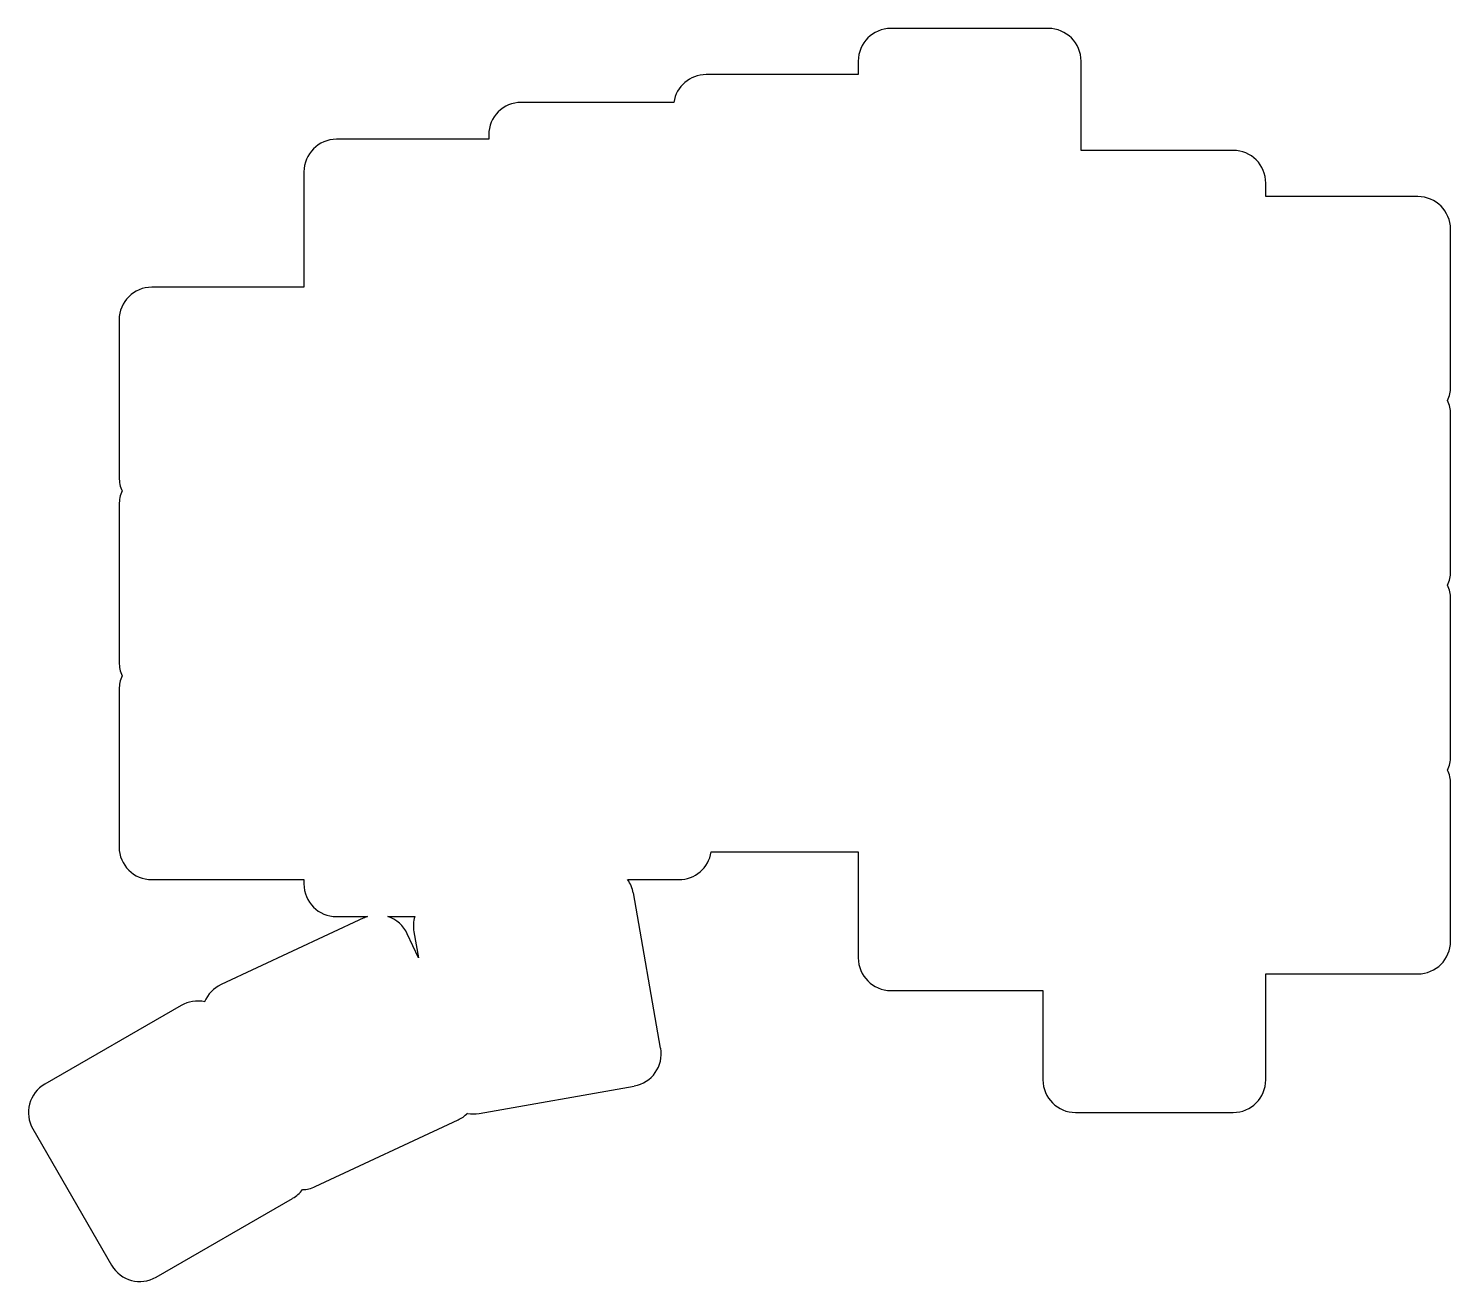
# Model space of a CAD drawing. Header units: millimetres. Extents: x 184 to 315, y -172 to -56.
import ezdxf

# ---------------------------------------------------------------- set-up
doc = ezdxf.new("R2010")
doc.units = ezdxf.units.MM

msp = doc.modelspace()

# ---------------------------------------------------------------- linework, layer by layer
for p, q in [((278.25, -56.28), (263.75, -56.28)), ((260.75, -59.28), (260.75, -60.53)), ((281.25, -67.5), (281.25, -59.28)), ((260.75, -60.53), (246.75, -60.53)), ((243.78, -63.08), (229.75, -63.08)), ((226.75, -66.48), (212.75, -66.48)), ((226.75, -66.08), (226.75, -66.48)), ((295.25, -67.5), (281.25, -67.5)), ((209.75, -69.48), (209.75, -80.08)), ((298.25, -71.75), (298.25, -70.5)), ((312.25, -71.75), (298.25, -71.75)), ((315.25, -89.25), (315.25, -74.75)), ((209.75, -80.08), (195.75, -80.08)), ((192.75, -83.08), (192.75, -97.58)), ((315.25, -106.25), (315.25, -91.75)), ((192.75, -100.08), (192.75, -114.58)), ((315.25, -123.25), (315.25, -108.75)), ((192.75, -117.08), (192.75, -131.58)), ((315.25, -140.25), (315.25, -125.75)), ((247.22, -132.03), (260.75, -132.03)), ((260.75, -132.03), (260.75, -141.78)), ((195.75, -134.58), (209.75, -134.58)), ((209.75, -134.58), (209.75, -134.98)), ((239.54, -134.58), (244.25, -134.58)), ((242.57, -150.09), (240.06, -135.81)), ((215.27, -138.11), (202.13, -144.24)), ((212.75, -137.98), (215.6, -137.98)), ((217.47, -137.98), (219.95, -137.98)), ((220.29, -141.79), (219.25, -139.56)), ((219.87, -139.37), (220.29, -141.79)), ((298.25, -143.25), (312.25, -143.25)), ((298.25, -153), (298.25, -143.25)), ((263.75, -144.78), (277.75, -144.78)), ((277.75, -144.78), (277.75, -153)), ((198.46, -146.15), (185.9, -153.4)), ((225.86, -156.08), (240.14, -153.57)), ((210.79, -162.82), (223.93, -156.69)), ((280.75, -156), (295.25, -156)), ((184.8, -157.5), (192.05, -170.05)), ((196.15, -171.15), (208.71, -163.9))]:
    msp.add_line(p, q)
for centre, start, end in [((263.75, -59.28), 90, 180), ((278.25, -59.28), 0, 90), ((246.75, -63.53), 90, 171.3731), ((229.75, -66.08), 90, 180), ((212.75, -69.48), 90, 180), ((295.25, -70.5), 0, 90), ((312.25, -74.75), 0, 90), ((195.75, -83.08), 90, 180), ((312.25, -89.25), 335.3757, 360), ((312.25, -91.75), 0, 24.6243), ((195.75, -97.58), 180, 204.6243), ((195.75, -100.08), 155.3757, 180), ((312.25, -106.25), 335.3757, 360), ((312.25, -108.75), 0, 24.6243), ((195.75, -114.58), 180, 204.6243), ((195.75, -117.08), 155.3757, 180), ((312.25, -123.25), 335.3757, 360), ((312.25, -125.75), 0, 24.6243), ((195.75, -131.58), 180, 270), ((244.25, -131.58), 270, 351.3731), ((237.1, -136.33), 10, 35.7134), ((212.75, -134.98), 180, 270), ((216.54, -140.83), 108.1458, 115), ((216.54, -140.83), 25, 71.8542), ((222.82, -138.85), 163.1601, 190), ((312.25, -140.25), 270, 360), ((263.75, -141.78), 180, 270), ((203.39, -146.96), 115, 157.6861), ((199.96, -148.75), 77.3139, 120), ((239.62, -150.61), 280, 10), ((280.75, -153), 180, 270), ((295.25, -153), 270, 360), ((187.4, -156), 120, 210), ((222.66, -153.97), 295, 315.3714), ((225.34, -153.13), 259.6286, 280), ((207.21, -161.3), 300, 323.25), ((209.52, -160.1), 271.75, 295), ((194.65, -168.55), 210, 300)]:
    msp.add_arc(centre, 3, start, end)

doc.saveas('drawing.dxf')
